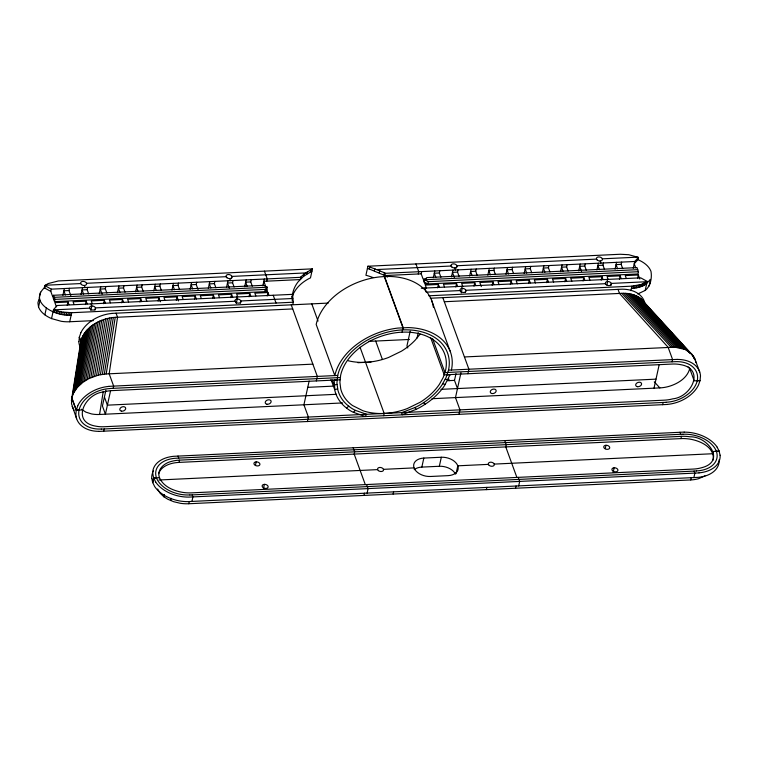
<?xml version="1.0" encoding="UTF-8"?>
<svg xmlns="http://www.w3.org/2000/svg" width="758" height="758" viewBox="0 0 758 758"><rect width="100%" height="100%" fill="white"/><g stroke="black" fill="none" stroke-linecap="round" stroke-linejoin="round"><path stroke-width="1.14" d="M312.855 364.143L106.205 373.94L98.464 375.068L89.046 378.507L82.395 382.667L77.032 387.774L73.318 393.478L71.754 398.064L71.508 403.72L76.605 418.729M78.917 341.621L79.363 337.083L80.86 332.8M700.449 376.214L700.07 380.45L698.506 385.036A30.746 21.537 -20 0 1 667.523 404.384M334.145 380.08L334.932 390.863A60.991 42.723 -20 0 0 344.871 406.705L346.463 407.956A45.537 31.893 -20 0 0 353.418 412.333L365.233 416.483L366.588 414.294L355.398 410.353A43.244 30.292 -20 0 1 348.803 406.193L347.287 405.009A57.94 40.581 -20 0 1 337.85 389.953L336.931 382.847L337.736 375.437A57.94 40.581 -20 0 1 402.545 329.91L403.171 327.655L384.543 276.528L379.294 276.945A60.991 42.723 -20 0 0 316.181 324.462L334.818 375.58A60.991 42.723 -20 0 1 397.922 328.072L408.088 327.589A60.991 42.723 -20 0 1 451.417 370.046M292.673 295.952L293.318 302.215L71.697 312.722L71.205 314.987C57.911 317.28 27.752 303.408 44.305 287.832L44.798 285.576L48.171 283.568L58.423 280.943L312.448 268.853L311.964 271.118L303.57 276.348L298.159 281.786A61.597 40.165 12.4 0 0 292.465 294.691L292.181 298.207L292.806 294.331L57.248 305.502L53.534 309.558L51.553 318.597L61.256 321.297A29.306 19.111 12.4 0 0 69.717 321.752L93.338 320.634M103.448 391.971C84.962 393.667 70.598 422.092 95.925 426.176A29.894 20.94 -20 0 0 104.054 426.745L664.311 400.167A29.894 20.94 -20 0 0 672.858 398.822C691.334 397.116 705.707 368.701 680.381 364.607A29.894 20.94 -20 0 0 672.251 364.048L444.226 374.859L430.715 337.784M292.74 308.932L115.235 317.346C99.355 318.123 79.798 329.256 80.528 347.126M71.385 400.821L80.85 341.176L79.363 337.083M71.934 398.831L72.304 396.529M72.664 394.994L81.693 338.4M73.318 393.478L82.347 336.884M74.076 392.019L83.105 335.424M74.947 390.578L83.977 333.984M75.933 389.157L84.962 332.563M77.032 387.774L86.061 331.18M78.226 386.428L87.255 329.834M79.524 385.121L88.553 328.527M80.916 383.87L89.946 327.276M82.395 382.667L91.424 326.073M83.948 381.53L92.978 324.936M85.588 380.45L94.617 323.856M87.284 379.445L96.313 322.851M89.046 378.507L98.066 321.923M90.856 377.655L99.885 321.06M92.703 376.878L101.733 320.283M94.598 376.186L103.628 319.592M96.522 375.58L105.552 318.985M98.464 375.068L107.484 318.474M100.416 374.642L109.436 318.047M102.368 374.31L111.398 317.716M104.32 374.073L113.349 317.488M103.268 391.374L99.582 414.474L342.625 402.943M106.205 373.94L115.235 317.346M402.053 332.175A54.889 38.45 -20 0 1 445.581 370.33L443.231 377.418L439.365 384.372A54.889 38.45 -20 0 1 419.998 402.346L407.188 408.6A54.889 38.45 -20 0 1 362.845 410.703L352.546 405.549A54.889 38.45 -20 0 1 340.759 389.053L339.897 382.326L340.645 375.305A54.889 38.45 -20 0 1 402.053 332.175L402.915 327.664L384.287 276.547M54.567 312.419L55.059 310.164L53.534 309.558M56.139 312.969L56.632 310.704L55.059 310.164M57.75 313.452L58.243 311.187L56.632 310.704M59.389 313.869L59.882 311.614L58.243 311.187M61.057 314.229L61.55 311.974L71.697 312.722M62.753 314.523L63.236 312.268M64.449 314.75L64.932 312.495M66.145 314.911L66.638 312.656M67.85 315.006L68.334 312.751M69.537 315.025L70.03 312.77M292.825 304.47L293.318 302.215M300.67 278.963L301.163 276.708L304.062 274.093L312.448 268.853M303.57 276.348L304.062 274.093M306.848 273.96L307.341 271.705M310.477 271.819L310.96 269.564M421.277 288.239L640.7 277.835L647.19 281.408L645.2 290.437L637.762 293.952M52.653 296.52L50.795 291.404L51.288 289.149L44.798 285.576M53.524 295.279L53.022 297.543L54.519 301.627L267.565 291.527L266.825 289.48L267.318 287.225L263.661 285.321L53.524 295.279L55.012 299.372L54.519 301.627M53.771 299.59L54.273 297.326L267.318 287.225L265.148 289.404L264.656 291.659L266.825 289.48M62.895 295.298L64.383 288.523M70.835 295.658L68.969 290.541L69.461 288.286M67.235 305.417L67.983 302.035L54.889 302.65L56.376 306.744M69.717 321.762L71.205 314.987M81.068 294.436L82.556 287.661M88.677 293.886L87.151 289.679L87.644 287.424M85.417 304.555L86.166 301.172L73.071 301.788L74.057 304.517M90.827 310.486L91.813 305.976L91.064 303.901M94.977 310.136L95.48 307.881L235.065 301.239M99.251 293.573L100.738 286.799M106.859 293.024L105.324 288.817L105.817 286.562M103.59 303.693L104.339 300.31L91.244 300.926L92.239 303.655M117.424 292.711L118.911 285.937M125.032 292.162L123.507 287.955L123.999 285.7M121.773 302.83L122.521 299.448L109.427 300.064L110.422 302.793M105.902 390.209L102.425 406.013L105.409 414.2L110.621 390.493M103.713 431.226L104.206 428.971M113.15 388.323L113.643 386.068L109.171 373.798L117.547 317.242L116.05 313.149M135.606 291.849L137.094 285.074M143.215 291.299L141.68 287.093L142.172 284.837M139.946 301.968L140.694 298.586L127.6 299.202L128.595 301.93M153.779 290.987L155.267 284.212M161.388 290.437L159.862 286.23L160.355 283.975M158.128 301.106L158.877 297.723L145.782 298.339L146.777 301.068M171.962 290.125L173.449 283.35M179.57 289.575L178.035 285.368L178.537 283.113M176.301 300.244L177.05 296.861L163.955 297.477L164.95 300.206M190.135 289.262L191.622 282.488M719.153 459.736A30.746 20.049 12.4 0 1 698.014 477.369L187.709 501.625A30.746 20.049 12.4 0 1 154.641 486.503L152.652 482.391L153.637 477.872L152.794 473.987M198.075 289.622L196.218 284.506L196.71 282.251M152.746 482.666L153.637 477.872L159.512 477.729C163.415 486.769 173.658 490.833 182.754 492.387A29.894 19.5 12.4 0 0 191.414 492.861L693.371 469.06A29.894 19.5 12.4 0 0 701.396 467.79C726.524 461.603 707.839 436.22 690.102 436.807A29.894 19.5 12.4 0 0 681.451 436.343L179.485 460.144A29.894 19.5 12.4 0 0 171.469 461.404C164.334 462.93 156.385 469.761 159.512 477.729M194.484 299.382L195.232 295.999L182.138 296.615L183.133 299.344M208.317 288.4L209.805 281.635M704.968 475.91L698.573 478.705A29.306 19.111 12.4 0 1 690.737 479.937L188.789 503.738A29.306 19.111 12.4 0 1 180.328 503.284L173.715 501.72L167.736 499.209L163.917 496.812L164.41 494.548M215.926 287.851L214.391 283.644L214.893 281.389M212.666 298.519L213.405 295.137L200.311 295.753L201.306 298.481M170.626 500.574L171.118 498.319M158.706 473.636C160.355 468.207 165.831 465.118 170.967 463.669A29.894 19.5 12.4 0 1 178.992 462.408L179.485 460.144M226.49 287.538L227.978 280.773M231.455 278.669L231.948 276.414L305.663 272.927M234.099 286.988L232.573 282.781L233.066 280.526M230.839 297.657L231.588 294.275L218.493 294.89L219.488 297.619M188.789 503.738L189.282 501.483M191.907 501.464L192.902 496.954L192.153 494.908M236.24 303.57L237.235 299.059L236.487 297.003M240.4 303.219L240.892 300.964L292.796 298.5M244.673 286.676L246.161 279.91M252.281 286.126L250.746 281.919L251.249 279.664M249.022 296.795L249.761 293.412L236.667 294.028L237.661 296.757M262.846 285.813L264.334 279.048M266.759 281.161L267.252 278.906L264.419 271.137M267.195 295.933L267.944 292.55L254.849 293.166L255.844 295.895M292.313 296.596L292.806 294.331M255.446 465.251L256.195 461.859A3.051 1.99 12.4 0 1 259.833 464.806A3.051 1.99 12.4 0 1 254.792 465.052A3.051 1.99 12.4 0 1 256.195 461.859M301.163 276.708L300.121 279.579L263.841 281.303L265.707 286.41M263.396 488.872L264.39 484.353A3.051 1.99 12.4 0 1 268.038 487.299A3.051 1.99 12.4 0 1 262.988 487.546A3.051 1.99 12.4 0 1 264.39 484.353M311.964 271.118L310.477 277.892L308.989 278.593A61.597 40.165 12.4 0 0 292.086 296.928M309.131 381.075L303.92 404.781L308.392 417.052L307.397 421.571M316.332 380.923L317.327 376.413L291.243 304.839M635.735 267.82L634.238 263.737L637.942 259.672L638.454 257.426L628.752 254.716L620.29 254.262L367.905 266.229L365.915 275.258L367.857 275.808A61.597 40.165 12.4 0 1 372.908 277.532M367.905 266.229L384.439 272.757L385.405 273.306L384.912 275.561L387.518 277.021M363.973 495.438L364.465 493.174M383.681 415.716L384.183 413.461L360.059 347.268M367.099 493.155L368.094 488.645L366.607 484.551M418.274 273.979L418.767 271.724L415.943 263.945M426.328 278.792L423.049 278.953L421.192 273.837L421.685 271.582M410.201 331.132L406.97 345.809L407.776 348.007M638.463 271.705L428.327 281.663L427.834 283.928L424.167 282.014L424.669 279.759L426.839 277.58L636.976 267.612L638.463 271.705L637.971 273.96L424.916 284.06L423.428 279.977L425.371 279.882M417.052 338.021L418.236 332.629M433.292 277.731L434.779 270.957M440.9 277.182L439.365 272.975L439.867 270.72M437.641 287.851L438.38 284.468L425.285 285.084L426.403 288.154M393.127 494.055L393.62 491.79M451.465 276.869L452.962 270.094M456.43 268L456.922 265.745L596.508 259.103M459.035 276.206L457.548 272.113L458.04 269.857M455.814 286.988L456.562 283.606L443.468 284.222L444.463 286.95M414.2 469.657A13.72 8.944 12.4 0 1 421.846 467.099L423.836 458.069L441.327 457.245A13.72 8.944 12.4 0 1 457.794 465.819L488.398 464.37M461.215 292.901L462.209 288.391L461.461 286.334M465.374 292.55L465.867 290.295L605.471 283.691M469.647 276.007L471.135 269.232M477.218 275.344L475.721 271.25L476.223 268.995M473.996 286.126L474.735 282.743L461.641 283.359L462.759 286.429M457.481 388.56L454.497 380.383L455.994 373.609M421.846 467.099L439.337 466.274L441.327 457.245M460.959 372.756L455.492 397.59L459.964 409.86L458.978 414.38M487.82 275.145L489.317 268.37M467.913 373.732L468.899 369.222L442.824 297.648M495.391 274.481L493.903 270.388L494.396 268.133M492.169 285.264L492.918 281.881L479.823 282.497L481.311 286.59M456.06 473.722L457.794 465.819A13.72 8.944 12.4 0 1 448.035 475.645L430.544 476.479A13.72 8.944 12.4 0 1 414.067 467.894L383.463 469.344M506.003 274.282L507.49 267.508M513.573 273.619L512.076 269.526L512.579 267.271M510.352 284.402L511.091 281.019L497.997 281.635L499.115 284.705M524.176 273.42L525.673 266.645M531.746 272.757L530.259 268.664L530.752 266.409M528.525 283.539L529.274 280.157L516.179 280.773L517.297 283.843M486.39 489.63L486.892 487.366M542.358 272.558L543.846 265.783M549.929 271.895L548.432 267.801L548.934 265.546M546.707 282.677L547.447 279.295L534.352 279.91L535.47 282.98M560.532 271.696L562.029 264.921M515.544 488.247L516.046 485.992M568.102 271.032L566.614 266.939L567.107 264.684M518.68 485.973L519.666 481.453L518.178 477.36M564.881 281.815L565.629 278.432L552.535 279.048L553.653 282.118M578.714 270.833L580.202 264.059M586.322 270.284L584.788 266.077L585.29 263.822M583.063 280.953L583.802 277.57L570.708 278.186L571.826 281.256M596.887 269.971L598.384 263.197M604.505 269.422L602.97 265.215L603.463 262.96M601.236 280.09L601.985 276.708L588.89 277.324L589.885 280.053M606.893 284.894L607.641 281.512L606.883 279.437M610.806 285.671L611.299 283.416L646.707 281.739M615.07 269.109L616.557 262.334M622.678 268.559L621.143 264.353L621.645 262.097M619.419 279.228L620.158 275.846L607.063 276.462L608.058 279.19M633.252 268.247L634.74 261.482L638.454 257.426M630.912 290.674L631.916 286.154L641.173 284.487L647.19 281.408M637.592 278.366L638.34 274.983L625.246 275.599L626.241 278.328M605.235 448.66L605.983 445.268A3.051 1.99 12.4 0 1 609.621 448.224A3.051 1.99 12.4 0 1 604.581 448.461A3.051 1.99 12.4 0 1 605.983 445.268M645.2 290.437C650.639 286.136 652.145 277.779 650.961 271.279C648.734 265.613 643.315 262.022 637.942 259.672M613.184 472.281L614.179 467.762A3.051 1.99 12.4 0 1 617.827 470.709A3.051 1.99 12.4 0 1 612.777 470.955A3.051 1.99 12.4 0 1 614.179 467.762M654.012 388.181L659.223 364.475M662.663 404.715L663.155 402.46M672.09 361.822L672.592 359.557L668.12 347.287L619.504 293.431L618.016 289.338M178.992 462.399L680.949 438.598L681.451 436.343M690.737 479.937L691.23 477.682M693.873 477.663L694.859 473.144L694.12 471.097M39.283 297.752L40.534 292.124M51.553 318.597C46.172 316.285 40.771 312.666 38.544 307.009L40.041 300.253M44.855 314.826L46.352 308.07M421.192 273.837L384.912 275.561L369.345 269.033L369.857 266.769M374.386 270.758L374.888 268.503M379.265 272.757L379.767 270.502M383.936 275.012L384.439 272.757M631.414 288.419L633.053 288.305L633.555 286.041M633.053 288.305L634.673 288.125L635.176 285.861M634.673 288.125L636.246 287.869L636.748 285.614M636.246 287.869L637.772 287.557L638.283 285.302M637.772 287.557L639.25 287.178L639.752 284.923M639.25 287.178L640.671 286.742L641.173 284.487M640.671 286.742L642.026 286.24L642.528 283.985M642.026 286.24L643.315 285.681L643.817 283.416M643.315 285.681L644.518 285.055L645.02 282.8M644.518 285.055L645.645 284.383L646.148 282.128M713.155 460.078C715.05 447.305 700.07 440.644 689.6 439.071A29.894 19.5 12.4 0 0 680.949 438.598M402.545 329.91A57.94 40.581 -20 0 1 448.499 370.188L446.017 377.674L441.933 385.017A57.94 40.581 -20 0 1 425.608 401.295L423.533 402.65A43.244 30.292 -20 0 1 414.948 407.529L401.778 412.617L402.176 414.73L416.095 409.358A45.537 31.893 -20 0 0 425.134 404.222L427.322 402.792A60.991 42.723 -20 0 0 444.501 385.661L450.1 374.585M688.16 366.872L689.742 368.606C687.155 378.289 677.462 384.003 668.385 386.552A29.894 20.94 -20 0 1 659.839 387.897L432.041 398.708M77.79 405.748L76.226 410.334L75.857 414.569A30.746 21.537 -20 0 0 98.9 431.349M39.037 298.87L37.909 302.84L38.544 307.009M648.981 286.173L649.994 283.227L650.013 280.128M650.468 279.418L645.645 284.383M420.112 334.098L415.46 339.859A54.889 38.45 -20 0 1 401.361 351.229L388.56 357.473A54.889 38.45 -20 0 1 348.14 360.732M353.418 412.333L355.398 410.353M346.463 407.956L348.803 406.193M45.347 287.111L44.305 287.832L50.795 291.404M337.632 388.854L334.704 389.659L331.35 380.459M337.045 384.41L334.089 385.036L332.222 379.919M334.126 380.374L337.083 379.938M82.082 409.907L76.226 410.334L71.754 398.064M689.742 368.606L694.214 380.876L700.07 380.45M156.593 477.872L153.741 478.146L155.703 481.974M494.235 464.095L712.852 453.729L713.344 451.465L719.124 451.057L720.062 455.217M111.852 313.395L328.233 303.086M108.792 386.343L337.736 375.437M667.514 404.44L98.881 431.406M699.028 472.907L188.704 497.106A30.746 20.049 12.4 0 1 155.636 481.993M45.281 285.245L80.689 283.568M86.516 283.293L226.121 276.689M377.38 269.526L451.095 266.02M602.335 258.829L637.743 257.142M51.288 289.149L300.613 277.324M385.405 273.306L634.74 261.482M68.969 290.541L63.88 290.788L65.415 294.985M87.151 289.679L82.063 289.926L83.598 294.123M105.324 288.817L100.236 289.063L102.103 294.17M123.507 287.955L118.419 288.201L119.906 292.285M141.68 287.093L136.592 287.339L138.089 291.423M159.862 286.23L154.774 286.477L156.262 290.56M178.035 285.368L172.957 285.614L174.444 289.698M196.218 284.506L191.13 284.752L192.617 288.836M214.391 283.644L209.312 283.89L210.8 287.974M232.573 282.781L227.485 283.028L229.352 288.135M250.746 281.919L245.668 282.166L247.193 286.363M439.365 272.975L434.287 273.221L435.812 277.419M457.548 272.113L452.46 272.359L454.326 277.466M475.721 271.25L470.642 271.497L472.168 275.694M493.903 270.388L488.815 270.634L490.35 274.832M512.076 269.526L506.998 269.772L508.523 273.97M530.259 268.664L525.171 268.91L526.706 273.107M548.432 267.801L543.353 268.048L544.879 272.245M566.614 266.939L561.526 267.186L563.061 271.383M584.788 266.077L579.709 266.323L581.566 271.43M602.97 265.215L597.882 265.461L599.417 269.659M621.143 264.353L616.065 264.599L617.59 268.796M637.715 269.659L424.669 279.759L428.327 281.663M55.012 299.372L265.148 289.404M54.244 309.842L89.643 308.155M460.04 290.57L426.223 292.171L424.736 288.078M428.753 295.791L631.916 286.154M430.269 298.245L622.185 289.186A30.746 21.537 -20 0 1 644.887 303.209M444.311 301.741L621.806 293.327C629.945 292.929 639.155 295.194 644.082 302.186M368.653 341.384L409.443 339.451M464.427 356.952L674.838 347.164L685.109 349.466L691.514 353.778L694.726 358.477L699.7 372.055M357.899 362.703L371.013 362.078M448.499 370.188L677.415 359.377M110.232 388.466L340.276 377.55M340.02 379.805L111.995 390.616A29.894 20.94 -20 0 0 103.448 391.971M307.644 387.347L333.567 386.116M447.428 380.715L454.497 380.383M336.552 394.293L107.39 405.16L104.415 396.984M440.976 389.347L655.992 379.142M101.297 429.104L666.074 402.318M682.958 434.182L176.481 458.211A27.658 18.04 12.4 0 0 156.47 477.881A27.658 18.04 12.4 0 0 189.87 494.936M159.019 479.994L377.636 469.619M189.898 495.012L696.375 470.993M684.161 432.088L173.828 456.297A30.746 20.049 12.4 0 0 152.718 473.977M384.543 276.528L389.46 276.462A60.991 42.723 -20 0 1 433.368 307.331M716.263 451.332L719.219 451.323M697.133 380.743L700.004 380.753M79.173 410.05L76.293 410.04L71.82 397.77M447.163 374.717L449.987 374.878M445.221 379.284L447.959 379.635M442.634 383.87L445.268 384.42M59.882 311.614L61.55 311.974M367.403 268.484L369.345 269.033M163.917 496.812L159.985 493.079L157.617 488.995M81.428 409.244L85.834 412.115L91.453 413.906A29.894 20.94 -20 0 0 99.582 414.474M423.533 402.65L425.134 404.222M641.164 298.936L693.352 356.014M639.97 297.998L694.101 357.217M638.691 297.127L687.961 350.954M654.192 314.2L656.58 316.806M670.887 332.43L673.265 335.036M687.572 350.67L689.96 353.266M693.134 356.743L694.726 358.477M637.307 296.34L686.577 350.168M693.636 358.051L695.228 359.785L695.853 362.532M635.839 295.639L685.109 349.466M634.285 295.033L683.555 348.86M632.665 294.502L681.935 348.329M630.969 294.066L680.239 347.894M629.225 293.725L678.495 347.552M627.416 293.488L676.686 347.316M625.568 293.337L674.838 347.164M623.682 293.28L672.952 347.107M621.806 293.327L671.076 347.155M654.277 381.824L659.839 387.897M414.939 407.529L416.095 409.358M74.009 410.239L72.133 406.459M717.153 447.22L719.124 451.057M638.34 274.983L639.828 279.067M679.954 432.25L680.703 434.296M620.158 275.846L621.153 278.574M600.165 261.008L600.923 263.083M601.985 276.708L602.98 279.437M583.802 277.57L584.797 280.299M565.629 278.432L566.624 281.152M547.447 279.295L548.441 282.014M529.274 280.157L530.268 282.876M511.091 281.019L512.086 283.738M492.918 281.881L493.913 284.601M474.735 282.743L475.73 285.463M454.753 267.925L455.501 269.981M456.562 283.606L457.557 286.325M504.762 440.559L506.259 444.643L505.757 446.907L516.89 477.445M438.38 284.468L439.375 287.187M431.52 300.102L450.148 351.219M448.528 378.479L449.323 380.668M432.638 338.779L444.955 372.585L675.008 361.68A27.658 19.376 -20 0 1 697.256 380.734A27.658 19.376 -20 0 1 666.092 402.233M375.693 341.053L382.354 359.349M311.775 303.863L318.047 321.089M353.19 447.751L354.678 451.834L354.185 454.089L365.309 484.627M273.212 295.26L276.045 303.039M267.944 292.55L269.062 295.62M249.761 293.412L250.756 296.141M229.778 278.593L230.527 280.649M231.588 294.275L232.706 297.344M213.405 295.137L214.523 298.207M195.232 295.999L196.35 299.059M177.05 296.861L178.537 300.945M158.877 297.723L160.364 301.807M140.694 298.586L141.812 301.646M122.521 299.448L123.639 302.508M177.997 456.051L178.746 458.097M104.339 300.31L105.334 303.029M84.346 285.472L85.104 287.547M86.166 301.172L87.151 303.892M67.983 302.035L68.978 304.754M79.296 337.386L80.784 341.47M152.652 482.391L151.799 478.506M292.228 299.097L292.313 300.879M110.213 388.551A27.658 19.376 -20 0 0 79.04 410.05A27.658 19.376 -20 0 0 101.316 429.019M677.406 359.434A30.746 21.537 -20 0 1 700.525 376.205M77.723 405.738A30.746 21.537 -20 0 1 108.782 386.409M79.637 345.79A30.746 21.537 -20 0 1 78.841 341.631M80.793 332.79A30.746 21.537 -20 0 1 111.843 313.452M331.701 381.426A60.991 42.723 -20 0 1 330.858 379.758M696.346 470.917A27.658 18.04 12.4 0 0 716.386 451.323A27.658 18.04 12.4 0 0 682.986 434.268M684.171 432.145A30.746 20.049 12.4 0 1 717.22 447.211M720.138 455.217A30.746 20.049 12.4 0 1 699.009 472.85M151.723 478.497A30.746 20.049 12.4 0 1 152.415 473.324M152.898 472.092A30.746 20.049 12.4 0 1 153.514 470.917M414.067 467.894A13.72 8.944 12.4 0 1 423.836 458.069M439.337 466.274A13.72 8.944 12.4 0 1 455.463 474.053M637.402 386.684A3.051 2.132 -20 0 0 641.581 383.747A3.051 2.132 -20 0 0 636.928 382.97A3.051 2.132 -20 0 0 637.402 386.684M121.517 411.149A3.051 2.132 -20 0 0 125.695 408.211A3.051 2.132 -20 0 0 121.043 407.434A3.051 2.132 -20 0 0 121.517 411.149M266.949 404.232A3.051 2.132 -20 0 0 271.127 401.295A3.051 2.132 -20 0 0 266.475 400.518A3.051 2.132 -20 0 0 266.949 404.232M491.98 393.554A3.051 2.132 -20 0 0 496.158 390.626A3.051 2.132 -20 0 0 491.506 389.839A3.051 2.132 -20 0 0 491.98 393.554M90.41 309.16A3.051 1.99 12.4 0 0 95.461 308.923A3.051 1.99 12.4 0 0 91.813 305.976A3.051 1.99 12.4 0 0 90.41 309.16M81.447 284.572A3.051 1.99 12.4 0 0 86.497 284.335A3.051 1.99 12.4 0 0 82.859 281.389A3.051 1.99 12.4 0 0 81.447 284.572M226.879 277.693A3.051 1.99 12.4 0 0 231.929 277.456A3.051 1.99 12.4 0 0 228.291 274.51A3.051 1.99 12.4 0 0 226.879 277.693M235.823 302.243A3.051 1.99 12.4 0 0 240.873 302.006A3.051 1.99 12.4 0 0 237.235 299.059A3.051 1.99 12.4 0 0 235.823 302.243M606.229 284.695A3.051 1.99 12.4 0 0 611.28 284.458A3.051 1.99 12.4 0 0 607.641 281.512A3.051 1.99 12.4 0 0 606.229 284.695M460.798 291.574A3.051 1.99 12.4 0 0 465.848 291.337A3.051 1.99 12.4 0 0 462.209 288.391A3.051 1.99 12.4 0 0 460.798 291.574M597.276 260.108A3.051 1.99 12.4 0 0 602.316 259.871A3.051 1.99 12.4 0 0 598.678 256.924A3.051 1.99 12.4 0 0 597.276 260.108M451.853 267.024A3.051 1.99 12.4 0 0 456.903 266.788A3.051 1.99 12.4 0 0 453.265 263.841A3.051 1.99 12.4 0 0 451.853 267.024M378.394 470.623A3.051 1.99 12.4 0 0 383.444 470.386A3.051 1.99 12.4 0 0 379.805 467.44A3.051 1.99 12.4 0 0 378.394 470.623M489.166 465.374A3.051 1.99 12.4 0 0 494.216 465.137A3.051 1.99 12.4 0 0 490.568 462.191A3.051 1.99 12.4 0 0 489.166 465.374"/></g></svg>
